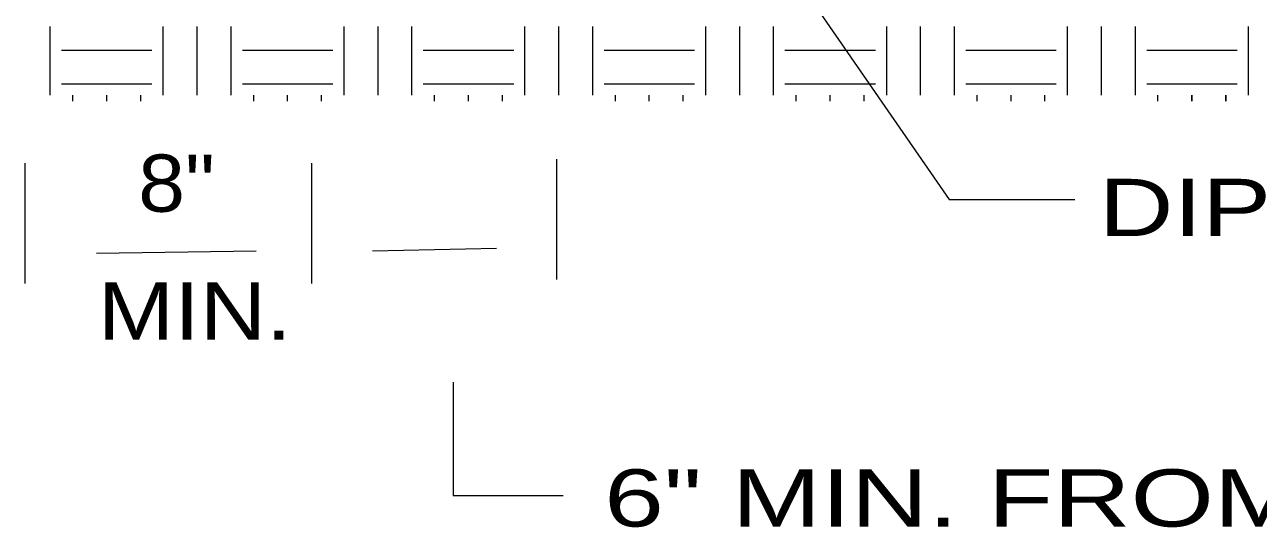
# Model space of a CAD drawing. Extents: x -68870 to 73921, y -57292 to 37222.
# Drawn here: x 31979 to 55553, y -36347 to -26732 of the extents above; entities that cross this region are included whole.
import ezdxf

# ---------------------------------------------------------------- set-up
doc = ezdxf.new("R2010")
doc.units = 0
doc.header["$LTSCALE"] = 440
doc.layers.add('1', color=7, linetype='Continuous', lineweight=13)
doc.layers.add('63', color=7, linetype='Continuous', lineweight=13)

msp = doc.modelspace()

# ---------------------------------------------------------------- linework, layer by layer
at = {"layer": '1'}
msp.add_line((40170.1, -33569), (40170.1, -35735.5), dxfattribs=at)
at = {"layer": '63'}
for p, q in [((32467.5, -28082), (32467.5, -26768.4)), ((34627.5, -28082), (34627.5, -26768.4)), ((35275.5, -28082), (35275.5, -26768.4)), ((35923.5, -28082), (35923.5, -26768.4)), ((38083.5, -28082), (38083.5, -26768.4)), ((38731.5, -28082), (38731.5, -26768.4)), ((39379.5, -28082), (39379.5, -26768.4)), ((41539.5, -28082), (41539.5, -26768.4)), ((42187.5, -28082), (42187.5, -26768.4)), ((42835.5, -28082), (42835.5, -26768.4)), ((44995.5, -28082), (44995.5, -26768.4)), ((45643.5, -28082), (45643.5, -26768.4)), ((46291.5, -28082), (46291.5, -26768.4)), ((48451.5, -28082), (48451.5, -26768.4)), ((49099.5, -28082), (49099.5, -26768.4)), ((49747.5, -28082), (49747.5, -26768.4)), ((51907.5, -28082), (51907.5, -26768.4)), ((52555.5, -28082), (52555.5, -26768.4)), ((53203.5, -28082), (53203.5, -26768.4)), ((55363.5, -28082), (55363.5, -26768.4)), ((32683.5, -27218), (34411.5, -27218)), ((36139.5, -27218), (37867.5, -27218)), ((39595.5, -27218), (41323.5, -27218)), ((43051.5, -27218), (44779.5, -27218)), ((46507.5, -27218), (48235.5, -27218)), ((49963.5, -27218), (51691.5, -27218)), ((53419.5, -27218), (55147.5, -27218)), ((32683.5, -27866), (34411.5, -27866)), ((36139.5, -27866), (37867.5, -27866)), ((39595.5, -27866), (41323.5, -27866)), ((43051.5, -27866), (44779.5, -27866)), ((46507.5, -27866), (48235.5, -27866)), ((49963.5, -27866), (51691.5, -27866)), ((53419.5, -27866), (55147.5, -27866)), ((32899.5, -28195.6), (32899.5, -28082)), ((33547.5, -28195.6), (33547.5, -28082)), ((34195.5, -28195.6), (34195.5, -28082)), ((36355.5, -28195.6), (36355.5, -28082)), ((37003.5, -28195.6), (37003.5, -28082)), ((37651.5, -28195.6), (37651.5, -28082)), ((39811.5, -28195.6), (39811.5, -28082)), ((40459.5, -28195.6), (40459.5, -28082)), ((41107.5, -28195.6), (41107.5, -28082)), ((43267.5, -28195.6), (43267.5, -28082)), ((43915.5, -28195.6), (43915.5, -28082)), ((44563.5, -28195.6), (44563.5, -28082)), ((46723.5, -28195.6), (46723.5, -28082)), ((47371.5, -28195.6), (47371.5, -28082)), ((48019.5, -28195.6), (48019.5, -28082)), ((50179.5, -28195.6), (50179.5, -28082)), ((50827.5, -28195.6), (50827.5, -28082)), ((51475.5, -28195.6), (51475.5, -28082)), ((53635.5, -28195.6), (53635.5, -28082)), ((31978.9, -29383.5), (31978.9, -31682.5)), ((37462.5, -29383.5), (37462.5, -31682.5)), ((42141.7, -29304.5), (42141.7, -31603.6)), ((33354.3, -31101), (36403.7, -31055.5)), ((38624.5, -31055.5), (40992.7, -31010)), ((40170.1, -35735.5), (42269.7, -35735.5))]:
    msp.add_line(p, q, dxfattribs=at)
at = {"layer": '63', "lineweight": 25}
for p, q in [((54283.5, -28195.6), (54283.5, -28082)), ((54931.5, -28195.6), (54931.5, -28082))]:
    msp.add_line(p, q, dxfattribs=at)
at = {"layer": '63'}
msp.add_lwpolyline([(44245.8, -22253.7), (49647.7, -30077.4), (52045.7, -30077.4)], dxfattribs=at)

# ---------------------------------------------------------------- texts
for s, width, p in [('8"', 1.1, (34148.3, -30310.2)), ('DIP SANITARY SEWER', 1.35, (52504.4, -30774.6)), ('MIN.', 1.2, (33374.5, -32757.5)), ('6" MIN. FROM EDGE OF PIPE', 1.4, (43054.9, -36331.7))]:
    msp.add_text(s, height=1094, dxfattribs=dict(at, width=width)).set_placement(p)

doc.saveas('drawing.dxf')
